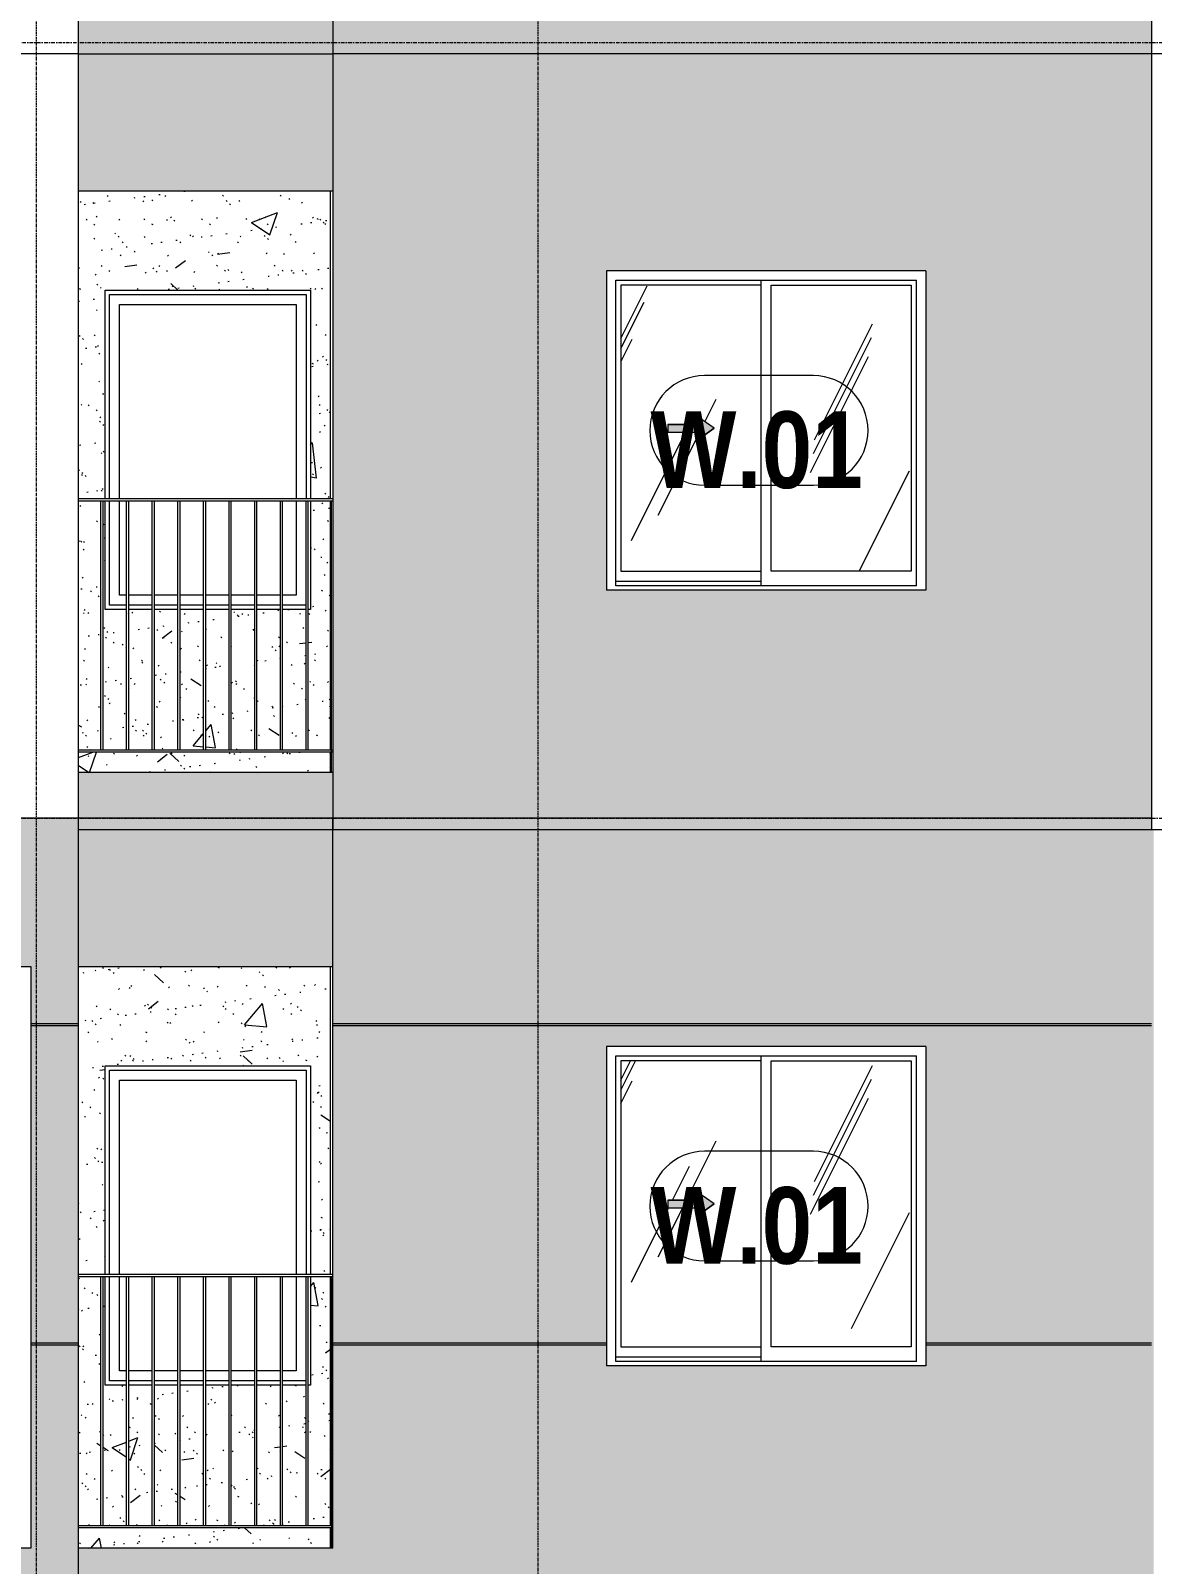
# Model space of a CAD drawing. Header units: millimetres. Extents: x -134153 to 99383, y -5233 to 35400.
# Drawn here: x 14234 to 19153, y 2330 to 9052 of the extents above; entities that cross this region are included whole.
import ezdxf

# ---------------------------------------------------------------- set-up
doc = ezdxf.new("R2010")
doc.units = ezdxf.units.MM
for name, pattern in [('1 NÉT CALL OUT', [6, 3, -3]), ('Centre', [31.75, 6.35, -4.7625, 15.875, -4.7625]), ('Grid Line', [22.225, 12.7, -3.175, 3.175, -3.175])]:
    doc.linetypes.add(name, pattern=pattern)
for name, color, linetype, lineweight in [('0-2', 250, 'Continuous', 5), ('A-DETL-GENF', 92, 'Continuous', 9), ('A-DETL-GENF-1', 92, '1 NÉT CALL OUT', 9), ('A-FLOR-HRAL', 11, 'Continuous', 9), ('A-FLOR-HRAL-1', 253, 'Continuous', 9), ('A-FLOR-LEVL-2', 51, 'Centre', 9), ('A-GLAZ', 151, 'Continuous', 9), ('A-GLAZ-1', 253, 'Continuous', 9), ('A-GLAZ-2', 7, 'Continuous', 9), ('A-GLAZ-3', 7, '1 NÉT CALL OUT', 9), ('A-GLAZ-IDEN', 152, 'Continuous', 9), ('A-WALL', 113, 'Continuous', 9), ('A-WALL-PATT-1', 9, 'Continuous', 9), ('A-WALL-PATT-2', 111, 'Continuous', 5), ('I-WALL', 2, 'Continuous', 9), ('I-WALL-1', 7, 'Continuous', 9), ('S-GRID-1', 1, 'Grid Line', 9)]:
    doc.layers.add(name, color=color, linetype=linetype, lineweight=lineweight)
doc.styles.add('Arial_B_1', font='arialbd_0.ttf', dxfattribs={"width": 0.85, "height": 336})
pattern_1 = [(50, (82572.6, 0), (1165.978, -102.01), [121.92, -1341.12]), (355, (82572.6, 0), (-225.554, 1222.763), [97.536, -1072.896]), (100.451, (82669.8, -8.5), (940.433, 1120.746), [103.616, -1139.776]), (46.184, (82572.6, 325.1), (1734.906, -269.074), [182.88, -2011.68]), (96.636, (82717.2, 302.7), (1519.38, 1583.54), [155.42, -1709.665]), (351.184, (82572.6, 325.1), (1519.39, 1583.52), [146.3, -1609.34]), (21, (82735.2, 243.8), (970.332, -654.498), [121.92, -1341.12]), (326, (82735.2, 243.8), (395.533, 1178.804), [97.536, -1072.896]), (71.451, (82816, 189.3), (1365.87, 524.296), [103.616, -1139.776]), (37.5, (82572.62, 0), (19.767, 541.1527), [53.645, -1006.246, 53.645, -1035.507, -1076.96]), (37.5, (82572.62, 0), (19.767, 541.1527), [-2149.043, 53.645, -1023.315]), (7.5, (82572.6, 0), (427.646, 641.156), [53.645, -567.334, 53.645, -981.862, -410.464]), (7.5, (82572.6, 0), (427.646, 641.156), [-1656.486, 53.645, -356.82]), (327.5, (82210.1, 0), (867.782, -36.665), [53.645, -352.755, 53.645, -1214.323, -1682.496]), (327.5, (82210.1, 0), (867.782, -36.665), [-1674.368, 53.645, -1628.85]), (317.5, (82047.56, 0), (948.028, 162.73), [53.645, -474.675, 53.645, -788.416, -1194.816]), (317.5, (82047.56, 0), (948.028, 162.73), [-1370.38, 53.645, -1141.17])]
pattern_2 = [(37.5, (82572.62, 0), (-5.1206, 156.61216), [5.364, -118.181, 5.364, -132.812, -132.08]), (37.5, (82572.62, 0), (-5.1206, 156.61216), [-261.722, 5.364, -126.716]), (7.5, (82572.62, 0), (143.847, 229.3842), [5.364, -61.285, 5.364, -105.989, -42.672]), (7.5, (82572.62, 0), (143.847, 229.3842), [-178.003, 5.364, -37.308]), (327.5, (82472.65, 0), (253.1176, 0.4601), [5.364, -35.276, 5.364, -140.94, -191.008]), (327.5, (82472.65, 0), (253.1176, 0.4601), [-186.944, 5.364, -185.644]), (317.5, (82472.65, 0), (244.3381, 71.3376), [5.364, -14.956, 5.364, -90.546, -109.728]), (317.5, (82472.65, 0), (244.3381, 71.3376), [-116.23, 5.364, -104.364])]
pattern_3 = [(63.435, (84482.24, 111.3), (-0.002, 1625.6), [567.96, -3066.99]), (63.435, (82856.64, 111.3), (-0.002, 1625.6), [567.96, -3066.99]), (63.435, (85260.4, 425.35), (-0.002, 1625.6), [567.96, -3066.99]), (63.435, (83634.8, 425.35), (-0.002, 1625.6), [567.96, -3066.99]), (63.435, (85142.64, 314.5), (-0.002, 1625.6), [567.96, -3066.99]), (63.435, (83517.04, 314.5), (-0.002, 1625.6), [567.96, -3066.99]), (63.435, (85022.6, 949.4), (-0.002, 1625.6), [276.055, -3358.896]), (63.435, (83397, 949.4), (-0.002, 1625.6), [276.055, -3358.9]), (63.435, (84944.06, 851.15), (-0.002, 1625.6), [567.96, -3066.99]), (63.435, (83318.46, 851.15), (-0.002, 1625.6), [567.96, -3066.99]), (63.435, (84957.9, 921.7), (-0.002, 1625.6), [567.96, -3066.99]), (63.435, (83332.3, 921.7), (-0.002, 1625.6), [567.96, -3066.99]), (63.435, (84302.1, 612.2), (-0.002, 1625.6), [567.96, -3066.99]), (63.435, (82676.5, 612.2), (-0.002, 1625.6), [567.96, -3066.99]), (63.435, (84315.9, 695.35), (-0.002, 1625.6), [567.96, -3066.99]), (63.435, (82690.3, 695.35), (-0.002, 1625.6), [567.96, -3066.99]), (63.435, (84319.65, 755.3), (-0.002, 1625.6), [567.96, -3066.99]), (63.435, (82694.05, 755.3), (-0.002, 1625.6), [567.96, -3066.99])]

# ---------------------------------------------------------------- blocks, each defined once
blk = doc.blocks.new('M_Fixed - 900 x 1400-901190-TKCS_MẶT ĐỨNG HƯỚNG NAM')
at = {"layer": 'A-GLAZ-2'}
for p, q in [((61273.6, 7000), (61273.6, 7896)), ((61273.6, 7896), (62135.6, 7896)), ((62135.6, 7896), (62135.6, 7000)), ((61317.6, 7000), (61317.6, 7852)), ((61317.6, 7852), (62091.6, 7852)), ((62091.6, 7852), (62091.6, 7000)), ((61273.6, 6534), (61273.6, 6990)), ((61317.6, 6578), (61317.6, 6990)), ((62091.6, 6990), (62091.6, 6578)), ((61347.6, 6534), (61273.6, 6534)), ((61347.6, 6578), (61317.6, 6578)), ((61460.1, 6578), (61357.6, 6578)), ((61460.1, 6534), (61357.6, 6534)), ((61572.6, 6578), (61470.1, 6578)), ((61572.6, 6534), (61470.1, 6534)), ((61685.1, 6578), (61582.6, 6578)), ((61685.1, 6534), (61582.6, 6534)), ((61797.6, 6578), (61695.1, 6578)), ((61797.6, 6534), (61695.1, 6534)), ((61910.1, 6578), (61807.6, 6578)), ((61910.1, 6534), (61807.6, 6534)), ((62022.6, 6578), (61920.1, 6578)), ((62022.6, 6534), (61920.1, 6534)), ((62091.6, 6578), (62032.6, 6578)), ((62135.1, 6534), (62032.6, 6534))]:
    blk.add_line(p, q, dxfattribs=at)
blk = doc.blocks.new('Railing - 10mm-901206-TKCS_MẶT ĐỨNG HƯỚNG NAM')
at = {"layer": 'A-FLOR-HRAL-1'}
for p, q in [((106960.064287, 5900), (106960.064287, 6990)), ((106970.064287, 5900), (106970.064287, 6990))]:
    blk.add_line(p, q, dxfattribs=at)
blk = doc.blocks.new('Railing - 50 x 10mm-V266-TKCS_MẶT ĐỨNG HƯỚNG NAM')
at = {"layer": 'A-FLOR-HRAL-1'}
for p in [(54047.564287, 5800), (54052.635618, 6990)]:
    blk.add_line(p, (54047.564287, 6990), dxfattribs=at)
blk = doc.blocks.new('Railing - Railing-883263-TKCS_MẶT ĐỨNG HƯỚNG NAM')
at = {"layer": 'A-FLOR-HRAL-1'}
for p, q in [((52937.6, 5900), (54052.6, 5900)), ((54052.6, 5890), (52937.6, 5890)), ((54052.6, 5900), (54052.6, 5890))]:
    blk.add_line(p, q, dxfattribs=at)
at = {"extrusion": (0, 0, -1), "zscale": -1}
for p in [(-160005.1, 0), (-160117.6, 0), (-160230.1, 0), (-160342.6, 0), (-160455.1, 0), (-160567.6, 0), (-160680.1, 0), (-160792.6, 0), (-160905.1, 0)]:
    blk.add_blockref('Railing - 10mm-901206-TKCS_MẶT ĐỨNG HƯỚNG NAM', p, dxfattribs=at)
blk.add_blockref('Railing - 50 x 10mm-V266-TKCS_MẶT ĐỨNG HƯỚNG NAM', (0, 0))
blk = doc.blocks.new('Top Rail Type - Top Rail_Internal_-883264-TKCS_MẶT ĐỨNG HƯỚNG NAM')
at = {"layer": 'A-FLOR-HRAL-1'}
for p, q in [((54052.564287, 7000), (52937.564287, 7000)), ((54052.564287, 7000), (54052.564287, 6990)), ((54052.564287, 6990), (52937.564287, 6990))]:
    blk.add_line(p, q, dxfattribs=at)
blk = doc.blocks.new('NCV_TKTC_TANG 2_rvt-2-TKCS_MẶT ĐỨNG HƯỚNG NAM')
at = {"layer": 'A-WALL-PATT-1'}
h = blk.add_hatch(dxfattribs=at)
h.set_pattern_fill('FP_31', color=256, style=0, pattern_type=2)
h.set_pattern_definition(pattern_1)
h.paths.add_polyline_path([(52937.6, 5800), (54042.6, 5800), (54042.6, 5890), (52937.6, 5890)])
h.paths.add_polyline_path([(53495.1, 5900), (53597.6, 5900), (53597.6, 6515), (53495.1, 6513.3), (53495.1, 6151)])
h.paths.add_polyline_path([(53485.1, 5900), (53485.1, 6515), (53382.6, 6513.3), (53382.6, 5900)])
h.paths.add_polyline_path([(52937.6, 5900), (53035.1, 5900), (53035.1, 6990), (52937.6, 6990), (52937.6, 5987.8)])
h.paths.add_polyline_path([(53045.1, 5900), (53147.6, 5900), (53147.6, 6515), (53054.6, 6515), (53054.6, 6990), (53045.1, 6990), (53045.1, 6472.1)])
h.paths.add_polyline_path([(53178.2, 5900), (53260.1, 5900), (53260.1, 6515), (53157.6, 6513.3), (53157.6, 5900)])
h.paths.add_polyline_path([(53372.6, 5900), (53372.6, 6515), (53270.1, 6513.3), (53270.1, 5900)])
h.paths.add_polyline_path([(53607.6, 5900), (53710.1, 5900), (53710.1, 6515), (53607.6, 6513.3), (53607.6, 6240.1)])
h.paths.add_polyline_path([(53822.6, 5900), (53822.6, 6515), (53720.1, 6515), (53720.1, 5900)])
h.paths.add_polyline_path([(53832.6, 5900), (53935.1, 5900), (53935.1, 6515), (53832.6, 6515), (53832.6, 6418.3)])
h.paths.add_polyline_path([(53945.1, 5900), (54042.6, 5900), (54042.6, 6990), (53954.6, 6990), (53954.6, 6515), (53945.1, 6515), (53945.1, 6507.5)])
h.paths.add_polyline_path([(54052.6, 6990), (54052.6, 6990), (54052.6, 7000)])
h.paths.add_polyline_path([(53054.6, 7000), (53054.6, 7915), (53954.6, 7915), (53954.6, 7000), (54042.6, 7000), (54042.6, 8349.3), (52937.6, 8349.3), (52937.6, 7000), (52977, 7000)])
h = blk.add_hatch(dxfattribs=at)
h.set_pattern_fill('FP_32', color=256, style=0, pattern_type=2)
h.set_pattern_definition(pattern_2)
h.paths.add_polyline_path([(52937.6, 5800), (54042.6, 5800), (54042.6, 5890), (52937.6, 5890)])
h.paths.add_polyline_path([(53495.1, 5900), (53597.6, 5900), (53597.6, 6515), (53495.1, 6513.3), (53495.1, 6151)])
h.paths.add_polyline_path([(53485.1, 5900), (53485.1, 6515), (53382.6, 6513.3), (53382.6, 5900)])
h.paths.add_polyline_path([(52937.6, 5900), (53035.1, 5900), (53035.1, 6990), (52937.6, 6990), (52937.6, 5987.8)])
h.paths.add_polyline_path([(53045.1, 5900), (53147.6, 5900), (53147.6, 6515), (53054.6, 6515), (53054.6, 6990), (53045.1, 6990), (53045.1, 6472.1)])
h.paths.add_polyline_path([(53178.2, 5900), (53260.1, 5900), (53260.1, 6515), (53157.6, 6513.3), (53157.6, 5900)])
h.paths.add_polyline_path([(53372.6, 5900), (53372.6, 6515), (53270.1, 6513.3), (53270.1, 5900)])
h.paths.add_polyline_path([(53607.6, 5900), (53710.1, 5900), (53710.1, 6515), (53607.6, 6513.3), (53607.6, 6240.1)])
h.paths.add_polyline_path([(53822.6, 5900), (53822.6, 6515), (53720.1, 6515), (53720.1, 5900)])
h.paths.add_polyline_path([(53832.6, 5900), (53935.1, 5900), (53935.1, 6515), (53832.6, 6515), (53832.6, 6418.3)])
h.paths.add_polyline_path([(53945.1, 5900), (54042.6, 5900), (54042.6, 6990), (53954.6, 6990), (53954.6, 6515), (53945.1, 6515), (53945.1, 6507.5)])
h.paths.add_polyline_path([(54052.6, 6990), (54052.6, 6990), (54052.6, 7000)])
h.paths.add_polyline_path([(53054.6, 7000), (53054.6, 7915), (53954.6, 7915), (53954.6, 7000), (54042.6, 7000), (54042.6, 8349.3), (52937.6, 8349.3), (52937.6, 7000), (52977, 7000)])
at = {"layer": 'I-WALL-1'}
for p, q in [((54042.6, 7000), (54042.6, 8349.3)), ((54052.6, 8349.4), (54052.6, 7000)), ((53054.6, 7000), (53054.6, 7915)), ((53054.6, 7915), (53954.6, 7915)), ((53954.6, 7915), (53954.6, 7000)), ((53054.6, 6515), (53054.6, 6990)), ((53954.6, 6990), (53954.6, 6515)), ((54042.6, 5900), (54042.6, 6990)), ((53147.6, 6515), (53054.6, 6515)), ((53260.1, 6515), (53157.6, 6515)), ((53372.6, 6515), (53270.1, 6515)), ((53485.1, 6515), (53382.6, 6515)), ((53597.6, 6515), (53495.1, 6515)), ((53710.1, 6515), (53607.6, 6515)), ((53822.6, 6515), (53720.1, 6515)), ((53935.1, 6515), (53832.6, 6515)), ((53954.6, 6515), (53945.1, 6515)), ((54042.6, 5800), (54042.6, 5890))]:
    blk.add_line(p, q, dxfattribs=at)
at = {"layer": 'A-FLOR-HRAL-1'}
for name in ['Top Rail Type - Top Rail_Internal_-883264-TKCS_MẶT ĐỨNG HƯỚNG NAM', 'Railing - Railing-883263-TKCS_MẶT ĐỨNG HƯỚNG NAM']:
    blk.add_blockref(name, (0, 0), dxfattribs=at)
at = {"layer": 'A-GLAZ-1'}
blk.add_blockref('M_Fixed - 900 x 1400-901190-TKCS_MẶT ĐỨNG HƯỚNG NAM', (-8200, 0), dxfattribs=at)
blk = doc.blocks.new('M_Fixed - 900 x 1400-553070-TKCS_MẶT ĐỨNG HƯỚNG NAM')
at = {"layer": 'A-GLAZ-2'}
for p, q in [((61273.6, 3600), (61273.6, 4496)), ((61273.6, 4496), (62135.6, 4496)), ((61317.6, 3600), (61317.6, 4452)), ((61317.6, 4452), (62091.6, 4452)), ((62091.6, 4452), (62091.6, 3600)), ((62135.6, 4496), (62135.6, 3600)), ((61273.6, 3134), (61273.6, 3590)), ((61317.6, 3178), (61317.6, 3590)), ((62091.6, 3590), (62091.6, 3178)), ((61347.6, 3178), (61317.6, 3178)), ((61460.1, 3178), (61357.6, 3178)), ((61572.6, 3178), (61470.1, 3178)), ((61685.1, 3178), (61582.6, 3178)), ((61797.6, 3178), (61695.1, 3178)), ((61910.1, 3178), (61807.6, 3178)), ((62022.6, 3178), (61920.1, 3178)), ((62091.6, 3178), (62032.6, 3178)), ((61347.6, 3134), (61273.6, 3134)), ((61460.1, 3134), (61357.6, 3134)), ((61572.6, 3134), (61470.1, 3134)), ((61685.1, 3134), (61582.6, 3134)), ((61797.6, 3134), (61695.1, 3134)), ((61910.1, 3134), (61807.6, 3134)), ((62022.6, 3134), (61920.1, 3134)), ((62135.1, 3134), (62032.6, 3134))]:
    blk.add_line(p, q, dxfattribs=at)
blk = doc.blocks.new('Railing - 10mm-457212-TKCS_MẶT ĐỨNG HƯỚNG NAM')
at = {"layer": 'A-FLOR-HRAL-1'}
for p, q in [((115160.064287, 2500), (115160.064287, 3590)), ((115170.064287, 2500), (115170.064287, 3590))]:
    blk.add_line(p, q, dxfattribs=at)
blk = doc.blocks.new('Railing - 50 x 10mm-V270-TKCS_MẶT ĐỨNG HƯỚNG NAM')
at = {"layer": 'A-FLOR-HRAL-1'}
for p in [(54047.6, 2400.1), (54052.6, 3590)]:
    blk.add_line(p, (54047.6, 3590), dxfattribs=at)
blk = doc.blocks.new('Railing - Railing-641392-TKCS_MẶT ĐỨNG HƯỚNG NAM')
at = {"layer": 'A-FLOR-HRAL-1'}
for p, q in [((52937.6, 2500), (54052.6, 2500)), ((54052.6, 2490), (52937.6, 2490))]:
    blk.add_line(p, q, dxfattribs=at)
at = {"extrusion": (0, 0, -1), "zscale": -1}
for p in [(-168205.1, 0), (-168317.6, 0), (-168430.1, 0), (-168542.6, 0), (-168655.1, 0), (-168767.6, 0), (-168880.1, 0), (-168992.6, 0), (-169105.1, 0)]:
    blk.add_blockref('Railing - 10mm-457212-TKCS_MẶT ĐỨNG HƯỚNG NAM', p, dxfattribs=at)
blk.add_blockref('Railing - 50 x 10mm-V270-TKCS_MẶT ĐỨNG HƯỚNG NAM', (0, 0))
blk = doc.blocks.new('Top Rail Type - Top Rail_Internal_-641393-TKCS_MẶT ĐỨNG HƯỚNG NAM')
at = {"layer": 'A-FLOR-HRAL-1'}
for p, q in [((54052.564287, 3600), (52937.564287, 3600)), ((54052.564287, 3590), (52937.564287, 3590))]:
    blk.add_line(p, q, dxfattribs=at)
blk = doc.blocks.new('NCV_TKTC_TANG 1_rvt-2-TKCS_MẶT ĐỨNG HƯỚNG NAM')
at = {"layer": 'A-WALL-PATT-1'}
h = blk.add_hatch(dxfattribs=at)
h.set_pattern_fill('FP_31', color=256, style=0, pattern_type=2)
h.set_pattern_definition(pattern_1)
h.paths.add_polyline_path([(52937.6, 2400.1), (54042.6, 2400.1), (54042.6, 2490), (52937.6, 2490)])
h.paths.add_polyline_path([(53607.6, 2500), (53710.1, 2500), (53710.1, 3115), (53607.6, 3115), (53607.6, 2840.1)])
h.paths.add_polyline_path([(53495.1, 2500), (53597.6, 2500), (53597.6, 3115), (53495.1, 3115), (53495.1, 2751)])
h.paths.add_polyline_path([(53485.1, 2500), (53485.1, 3115), (53382.6, 3115), (53382.6, 2500)])
h.paths.add_polyline_path([(52937.6, 2500), (53035.1, 2500), (53035.1, 3590), (52937.6, 3590), (52937.6, 2587.8)])
h.paths.add_polyline_path([(53147.6, 2500), (53147.6, 3115), (53054.6, 3115), (53054.6, 3590), (53045.1, 3590), (53045.1, 2500)])
h.paths.add_polyline_path([(53822.6, 2500), (53822.6, 3115), (53720.1, 3115), (53720.1, 2500)])
h.paths.add_polyline_path([(53178.2, 2500), (53260.1, 2500), (53260.1, 3115), (53157.6, 3115), (53157.6, 2500)])
h.paths.add_polyline_path([(53832.6, 2500), (53935.1, 2500), (53935.1, 3115), (53832.6, 3115), (53832.6, 3018.3)])
h.paths.add_polyline_path([(53945.1, 2500), (54042.6, 2500), (54042.6, 3590), (53954.6, 3590), (53954.6, 3115), (53945.1, 3115), (53945.1, 3107.5)])
h.paths.add_polyline_path([(53372.6, 2500), (53372.6, 3115), (53270.1, 3115), (53270.1, 2500)])
h.paths.add_polyline_path([(52937.6, 3600), (53054.6, 3600), (53054.6, 4515), (53954.6, 4515), (53954.6, 3600), (54042.6, 3600), (54042.6, 4950), (52937.6, 4950), (52937.6, 4304.9)])
h = blk.add_hatch(dxfattribs=at)
h.set_pattern_fill('FP_32', color=256, style=0, pattern_type=2)
h.set_pattern_definition(pattern_2)
h.paths.add_polyline_path([(52937.6, 2400.1), (54042.6, 2400.1), (54042.6, 2490), (52937.6, 2490)])
h.paths.add_polyline_path([(53607.6, 2500), (53710.1, 2500), (53710.1, 3115), (53607.6, 3115), (53607.6, 2840.1)])
h.paths.add_polyline_path([(53495.1, 2500), (53597.6, 2500), (53597.6, 3115), (53495.1, 3115), (53495.1, 2751)])
h.paths.add_polyline_path([(53485.1, 2500), (53485.1, 3115), (53382.6, 3115), (53382.6, 2500)])
h.paths.add_polyline_path([(52937.6, 2500), (53035.1, 2500), (53035.1, 3590), (52937.6, 3590), (52937.6, 2587.8)])
h.paths.add_polyline_path([(53147.6, 2500), (53147.6, 3115), (53054.6, 3115), (53054.6, 3590), (53045.1, 3590), (53045.1, 2500)])
h.paths.add_polyline_path([(53822.6, 2500), (53822.6, 3115), (53720.1, 3115), (53720.1, 2500)])
h.paths.add_polyline_path([(53178.2, 2500), (53260.1, 2500), (53260.1, 3115), (53157.6, 3115), (53157.6, 2500)])
h.paths.add_polyline_path([(53832.6, 2500), (53935.1, 2500), (53935.1, 3115), (53832.6, 3115), (53832.6, 3018.3)])
h.paths.add_polyline_path([(53945.1, 2500), (54042.6, 2500), (54042.6, 3590), (53954.6, 3590), (53954.6, 3115), (53945.1, 3115), (53945.1, 3107.5)])
h.paths.add_polyline_path([(53372.6, 2500), (53372.6, 3115), (53270.1, 3115), (53270.1, 2500)])
h.paths.add_polyline_path([(52937.6, 3600), (53054.6, 3600), (53054.6, 4515), (53954.6, 4515), (53954.6, 3600), (54042.6, 3600), (54042.6, 4950), (52937.6, 4950), (52937.6, 4304.9)])
at = {"layer": 'I-WALL-1'}
for p, q in [((54042.6, 3600), (54042.6, 4950)), ((53054.6, 3600), (53054.6, 4515)), ((53054.6, 4515), (53954.6, 4515)), ((53954.6, 4515), (53954.6, 3600)), ((53054.6, 3115), (53054.6, 3590)), ((53954.6, 3590), (53954.6, 3115)), ((54042.6, 2500), (54042.6, 3590)), ((53147.6, 3115), (53054.6, 3115)), ((53260.1, 3115), (53157.6, 3115)), ((53372.6, 3115), (53270.1, 3115)), ((53485.1, 3115), (53382.6, 3115)), ((53597.6, 3115), (53495.1, 3115)), ((53710.1, 3115), (53607.6, 3115)), ((53822.6, 3115), (53720.1, 3115)), ((53935.1, 3115), (53832.6, 3115)), ((53954.6, 3115), (53945.1, 3115)), ((54042.6, 2400.1), (54042.6, 2490))]:
    blk.add_line(p, q, dxfattribs=at)
at = {"layer": 'A-FLOR-HRAL'}
for name in ['Top Rail Type - Top Rail_Internal_-641393-TKCS_MẶT ĐỨNG HƯỚNG NAM', 'Railing - Railing-641392-TKCS_MẶT ĐỨNG HƯỚNG NAM']:
    blk.add_blockref(name, (0, 0), dxfattribs=at)
at = {"layer": 'A-GLAZ'}
blk.add_blockref('M_Fixed - 900 x 1400-553070-TKCS_MẶT ĐỨNG HƯỚNG NAM', (-8200, 0), dxfattribs=at)
blk = doc.blocks.new('1_FAMILY RVT - W01-WxH 1400x1400xmm-V238-TKCS_MẶT ĐỨNG HƯỚNG NAM')
at = {"layer": 'A-DETL-GENF-1'}
blk.add_hatch(color=256, dxfattribs=at).paths.add_polyline_path([(55657.1, 3862.1), (55724.8, 3909.5), (55657.1, 3957), (55657.1, 3926.5), (55521.6, 3926.5), (55521.6, 3892.6), (55657.1, 3892.6)])
at = {"layer": 'A-GLAZ'}
h = blk.add_hatch(dxfattribs=at)
h.set_pattern_fill('FP_30', color=256, style=0, pattern_type=2)
h.set_pattern_definition(pattern_3)
h.paths.add_polyline_path([(55930.3, 3282.6), (55930.3, 4536.5), (55316.1, 4536.5), (55316.1, 3282.6)])
h.paths.add_polyline_path([(55657.1, 3862.1), (55657.1, 3892.6), (55521.6, 3892.6), (55521.6, 3926.5), (55657.1, 3926.5), (55657.1, 3957), (55724.8, 3909.5), (55700.6, 3892.6)])
h = blk.add_hatch(dxfattribs=at)
h.set_pattern_fill('FP_30', color=256, style=0, pattern_type=2)
h.set_pattern_definition(pattern_3)
h.paths.add_polyline_path([(56589.1, 3282.6), (56589.1, 4536.5), (55974.8, 4536.5), (55974.8, 3282.6)])
at = {"layer": 'A-DETL-GENF'}
for p, q in [((55521.6, 3926.5), (55521.6, 3892.6)), ((55521.6, 3926.5), (55657.1, 3926.5)), ((55657.1, 3926.5), (55521.6, 3926.5)), ((55521.6, 3926.5), (55521.6, 3892.6)), ((55657.1, 3957), (55657.1, 3926.5)), ((55724.8, 3909.5), (55657.1, 3957)), ((55724.8, 3909.5), (55657.1, 3957)), ((55657.1, 3957), (55657.1, 3926.5)), ((55724.8, 3909.5), (55657.1, 3862.1)), ((55657.1, 3862.1), (55724.8, 3909.5)), ((55521.6, 3892.6), (55657.1, 3892.6)), ((55521.6, 3892.6), (55657.1, 3892.6)), ((55657.1, 3892.6), (55657.1, 3862.1)), ((55657.1, 3892.6), (55657.1, 3862.1))]:
    blk.add_line(p, q, dxfattribs=at)
at = {"layer": 'A-GLAZ'}
for p, q in [((56652.6, 4600), (55252.6, 4600)), ((55252.6, 4600), (55252.6, 3200)), ((56652.6, 4600), (56652.6, 3200)), ((55293.5, 4559.1), (56611.6, 4559.1)), ((55293.5, 3219.1), (55293.5, 4559.1)), ((55316.1, 4536.5), (55316.1, 3282.6)), ((55930.3, 4536.5), (55316.1, 4536.5)), ((55930.3, 4559.1), (55930.3, 3219.1)), ((55974.8, 3282.6), (55974.8, 4536.5)), ((55974.8, 4536.5), (56589.1, 4536.5)), ((56589.1, 4536.5), (56589.1, 3282.6)), ((56611.6, 3219.1), (56611.6, 4559.1)), ((55930.3, 3238.1), (55293.5, 3238.1)), ((55930.3, 3238.1), (55293.5, 3238.1)), ((55316.1, 3282.6), (55930.3, 3282.6)), ((56589.1, 3282.6), (55974.8, 3282.6)), ((56652.6, 3200), (55252.6, 3200)), ((56611.6, 3219.1), (55293.5, 3219.1))]:
    blk.add_line(p, q, dxfattribs=at)
blk = doc.blocks.new('1_FAMILY RVT - W01-WxH 1400x1400xmm-V275-TKCS_MẶT ĐỨNG HƯỚNG NAM')
at = {"layer": 'A-DETL-GENF-1'}
blk.add_hatch(color=256, dxfattribs=at).paths.add_polyline_path([(55657.1, 7262.1), (55724.8, 7309.5), (55657.1, 7357), (55657.1, 7326.5), (55521.6, 7326.5), (55521.6, 7292.6), (55657.1, 7292.6)])
at = {"layer": 'A-GLAZ'}
h = blk.add_hatch(dxfattribs=at)
h.set_pattern_fill('FP_30', color=256, style=0, pattern_type=2)
h.set_pattern_definition(pattern_3)
h.paths.add_polyline_path([(55930.3, 6682.5), (55930.3, 7936.5), (55316.1, 7936.5), (55316.1, 6682.5)])
h.paths.add_polyline_path([(55657.1, 7262.1), (55657.1, 7292.6), (55521.6, 7292.6), (55521.6, 7326.5), (55657.1, 7326.5), (55657.1, 7357), (55724.8, 7309.5), (55700.6, 7292.6)])
h = blk.add_hatch(dxfattribs=at)
h.set_pattern_fill('FP_30', color=256, style=0, pattern_type=2)
h.set_pattern_definition(pattern_3)
h.paths.add_polyline_path([(56589.1, 6682.5), (56589.1, 7936.5), (55974.8, 7936.5), (55974.8, 6682.5)])
at = {"layer": 'A-DETL-GENF'}
for p, q in [((55657.1, 7357), (55657.1, 7326.5)), ((55724.8, 7309.5), (55657.1, 7357)), ((55724.8, 7309.5), (55657.1, 7357)), ((55657.1, 7357), (55657.1, 7326.5)), ((55521.6, 7326.5), (55521.6, 7292.6)), ((55521.6, 7326.5), (55657.1, 7326.5)), ((55657.1, 7326.5), (55521.6, 7326.5)), ((55521.6, 7326.5), (55521.6, 7292.6)), ((55521.6, 7292.6), (55657.1, 7292.6)), ((55521.6, 7292.6), (55657.1, 7292.6)), ((55724.8, 7309.5), (55657.1, 7262.1)), ((55657.1, 7262.1), (55724.8, 7309.5)), ((55657.1, 7292.6), (55657.1, 7262.1)), ((55657.1, 7292.6), (55657.1, 7262.1))]:
    blk.add_line(p, q, dxfattribs=at)
at = {"layer": 'A-GLAZ'}
for p, q in [((56652.6, 8000), (55252.6, 8000)), ((55252.6, 8000), (55252.6, 6600)), ((56652.6, 8000), (56652.6, 6600)), ((55293.5, 7959.1), (56611.6, 7959.1)), ((55293.5, 6619), (55293.5, 7959.1)), ((55316.1, 7936.5), (55316.1, 6682.5)), ((55930.3, 7936.5), (55316.1, 7936.5)), ((55930.3, 7959.1), (55930.3, 6619)), ((55974.8, 6682.5), (55974.8, 7936.5)), ((55974.8, 7936.5), (56589.1, 7936.5)), ((56589.1, 7936.5), (56589.1, 6682.5)), ((56611.6, 6619), (56611.6, 7959.1)), ((55316.1, 6682.5), (55930.3, 6682.5)), ((56589.1, 6682.5), (55974.8, 6682.5)), ((56652.6, 6600), (55252.6, 6600)), ((55930.3, 6638.1), (55293.5, 6638.1)), ((55930.3, 6638.1), (55293.5, 6638.1)), ((56611.6, 6619), (55293.5, 6619))]:
    blk.add_line(p, q, dxfattribs=at)
blk = doc.blocks.new('SSA-WINDOW TAG - 10-2062020-TKCS_MẶT ĐỨNG HƯỚNG NAM')
at = {"layer": 'A-GLAZ-IDEN'}
for p, q in [((43760.064287, 11140), (43282.564287, 11140)), ((43282.564287, 10660), (43760.064287, 10660))]:
    blk.add_line(p, q, dxfattribs=at)
for centre, start, end in [((43282.564287, 10900), 90, 270), ((43760.064287, 10900), 270, 90)]:
    blk.add_arc(centre, 240, start, end, dxfattribs=at)

msp = doc.modelspace()

# ---------------------------------------------------------------- hatches: boundary and pattern name
at = {"layer": 'A-WALL-PATT-2'}
h = msp.add_hatch(color=256, dxfattribs=at)
h.paths.add_polyline_path([(19148.9, 8950), (19148.9, 12350), (15558.9, 12350), (15558.9, 8950), (18297.5, 8950)])
h.paths.add_polyline_path([(16758.9, 10000), (16758.9, 11400), (18158.9, 11400), (18158.9, 10000), (16799.8, 10000)])
for points in [[(15558.9, 8950), (15558.9, 9200), (14443.9, 9200), (14443.9, 8950), (15124.3, 8950)], [(15558.9, 8349.3), (15558.9, 8950), (14443.9, 8950), (14443.9, 8349.3), (15124.3, 8349.3)], [(15558.9, 5550), (15558.9, 5800), (14443.9, 5800), (14443.9, 5550), (15124.3, 5550)], [(15558.9, 4950), (15558.9, 5600), (14443.9, 5600), (14443.9, 4950), (15124.3, 4950)], [(15558.9, 2200), (19158.9, 2200), (19158.5, 5550), (19148.9, 5550), (19148.9, 5600), (15558.9, 5600), (15558.9, 4700), (19152.9, 4700), (19152.9, 4690), (15558.9, 4690), (15558.9, 3300), (16758.9, 3300), (16758.9, 4600), (18158.9, 4600), (18158.9, 3300), (19152.9, 3300), (19152.9, 3290), (18158.9, 3290), (18158.9, 3200), (16758.9, 3200.6), (16758.9, 3290), (15558.9, 3290), (15558.9, 2400.1)], [(14443.9, 4690), (14443.9, 4700), (14233.9, 4700), (14233.9, 4690)], [(19148.9, 4690), (19152.9, 4690.2), (19152.9, 4700), (15558.9, 4700), (15558.9, 4690), (18297.5, 4690)], [(14233.9, 3290), (14443.9, 3290), (14443.9, 3300), (14233.9, 3300)], [(15558.9, 3290), (16758.9, 3290), (16758.9, 3300), (15558.9, 3300)], [(19148.9, 3290), (19152.8, 3290.4), (19152.9, 3300), (18158.9, 3300), (18158.9, 3290), (19090.8, 3290)], [(15558.9, 2200), (15558.9, 2400.1), (14443.9, 2400), (14443.9, 2200), (15124.3, 2200)]]:
    msp.add_hatch(color=256, dxfattribs=at).paths.add_polyline_path(points)
h = msp.add_hatch(color=256, dxfattribs=at)
h.paths.add_polyline_path([(16710.9, 5550), (19148.9, 5550), (19148.9, 8950), (15558.9, 8950), (15558.9, 5550)])
h.paths.add_polyline_path([(16799.8, 6600), (16758.9, 6600), (16758.9, 8000), (18158.9, 8000), (18158.9, 6600), (18117.9, 6600)])
h = msp.add_hatch(color=256, dxfattribs=at)
h.paths.add_polyline_path([(10948.9, 2200), (14443.9, 2200), (14443.9, 3290), (14233.9, 3290), (14233.9, 2400), (11158.9, 2400), (11157.9, 3290), (10948.9, 3290), (10948.9, 3200.6)])
h.paths.add_polyline_path([(11157.9, 3300), (11158.9, 3300), (11158.9, 4690), (10948.9, 4690), (10948.9, 3300)])
h.paths.add_polyline_path([(14443.9, 3300), (14443.9, 4690), (14233.9, 4690), (14233.9, 3300), (14331, 3300)])
h.paths.add_polyline_path([(11158.9, 4700), (11158.9, 4950), (14233.9, 4950), (14233.9, 4700), (14443.9, 4700), (14443.9, 5600), (10958.9, 5600), (10958.9, 5550), (10948.9, 5550), (10948.9, 4700)])

# ---------------------------------------------------------------- linework, layer by layer
at = {"layer": 'A-FLOR-LEVL-2'}
for p, q in [((-12769.4, 9000), (95658.9, 9000)), ((-12769.4, 5600), (95658.9, 5600))]:
    msp.add_line(p, q, dxfattribs=at)
at = {"layer": 'A-WALL'}
for p, q in [((14443.9, 2000), (14443.9, 29350)), ((19148.9, 22550), (19148.9, 5550)), ((15558.9, 11749.3), (15558.9, 5550)), ((14443.9, 8950), (7358.9, 8950)), ((22643.9, 8950), (15558.9, 8950)), ((14443.9, 5600), (10958.9, 5600)), ((15558.9, 5600), (14443.9, 5600)), ((19148.9, 5600), (15558.9, 5600)), ((15558.9, 2400.1), (15558.9, 5600)), ((15558.9, 5550), (22643.9, 5550)), ((11158.9, 4950), (14233.9, 4950)), ((14233.9, 4950), (14233.9, 2400)), ((14443.9, 4950), (15558.9, 4950)), ((14233.9, 4700), (14443.9, 4700)), ((14443.9, 4690), (14233.9, 4690)), ((15558.9, 4700), (19148.9, 4700)), ((19148.9, 4690), (15558.9, 4690)), ((14233.9, 3300), (14443.9, 3300)), ((15558.9, 3300), (16758.9, 3300)), ((18158.9, 3300), (19148.9, 3300)), ((14443.9, 3290), (14233.9, 3290)), ((16758.9, 3290), (15558.9, 3290)), ((19148.9, 3290), (18158.9, 3290)), ((14233.9, 2400), (11158.9, 2400)), ((15558.9, 2400.1), (14443.9, 2400.1))]:
    msp.add_line(p, q, dxfattribs=at)
at = {"layer": 'I-WALL'}
for p, q in [((14443.9, 8950), (15558.9, 8950)), ((14443.9, 8349.3), (15558.9, 8349.3)), ((15558.9, 5800), (14443.9, 5800)), ((14443.9, 5550), (15558.9, 5550))]:
    msp.add_line(p, q, dxfattribs=at)
at = {"layer": 'S-GRID-1'}
for p, q in [((14258.9, 856.3), (14258.9, 30285.9)), ((16458.9, 856.3), (16458.9, 30285.9))]:
    msp.add_line(p, q, dxfattribs=at)

# ---------------------------------------------------------------- block references
at = {"layer": '0-2'}
for name in ['NCV_TKTC_TANG 2_rvt-2-TKCS_MẶT ĐỨNG HƯỚNG NAM', 'NCV_TKTC_TANG 1_rvt-2-TKCS_MẶT ĐỨNG HƯỚNG NAM']:
    msp.add_blockref(name, (-38493.7, 0), dxfattribs=at)
at = {"layer": 'A-GLAZ-3'}
for name in ['1_FAMILY RVT - W01-WxH 1400x1400xmm-V275-TKCS_MẶT ĐỨNG HƯỚNG NAM', '1_FAMILY RVT - W01-WxH 1400x1400xmm-V238-TKCS_MẶT ĐỨNG HƯỚNG NAM']:
    msp.add_blockref(name, (-38493.7, 0), dxfattribs=at)
at = {"layer": 'A-GLAZ-IDEN'}
for p in [(-26093.7, -3600), (-26093.7, -7000)]:
    msp.add_blockref('SSA-WINDOW TAG - 10-2062020-TKCS_MẶT ĐỨNG HƯỚNG NAM', p, dxfattribs=at)

# ---------------------------------------------------------------- texts
at = {"layer": 'A-GLAZ-IDEN', "char_height": 336, "width": 962.88, "attachment_point": 5, "line_spacing_factor": 0.936439, "style": 'Arial_B_1'}
for insert in [(17417.6, 7212.7), (17417.6, 3812.7)]:
    msp.add_mtext('\\pt6.80064,13.60128,20.39856,27.1992,33.99984,40.80048,47.60112,54.3984,61.19904,67.99968,74.80032,81.60096,88.4016,95.19888,101.99952,108.80016,115.6008,122.40144,129.19872,135.99936,142.8,149.60064,156.40128,163.19856,169.9992,176.79984,183.60048,190.40112,197.1984,203.99904,210.79968,217.60032;W.01', dxfattribs=dict(at, insert=insert))

doc.saveas('drawing.dxf')
